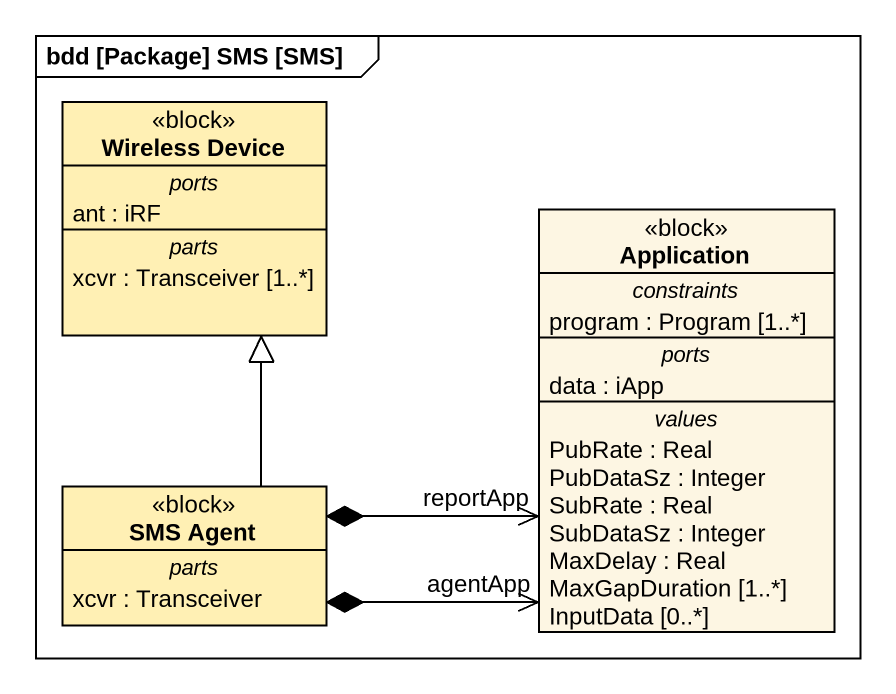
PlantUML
@startuml
mainframe bdd [Package] SMS [SMS]
hide circle
hide empty members
class "Wireless Device" as Wireless_Device <<block>> #FFF0B4 {
  -- ports --
  ant : iRF
  -- parts --
  xcvr : Transceiver [1..*]
}
class Application <<block>> {
  -- constraints --
  program : Program [1..*]
  -- ports --
  data : iApp
  -- values --
  PubRate : Real
  PubDataSz : Integer
  SubRate : Real
  SubDataSz : Integer
  MaxDelay : Real
  MaxGapDuration [1..*]
  InputData [0..*]
}
class "SMS Agent" as SMS_Agent <<block>> #FFF0B4 {
  -- parts --
  xcvr : Transceiver
}
Application "reportApp" <-left-* SMS_Agent
Application "agentApp" <-left-* SMS_Agent
SMS_Agent -up-|> Wireless_Device
@enduml
